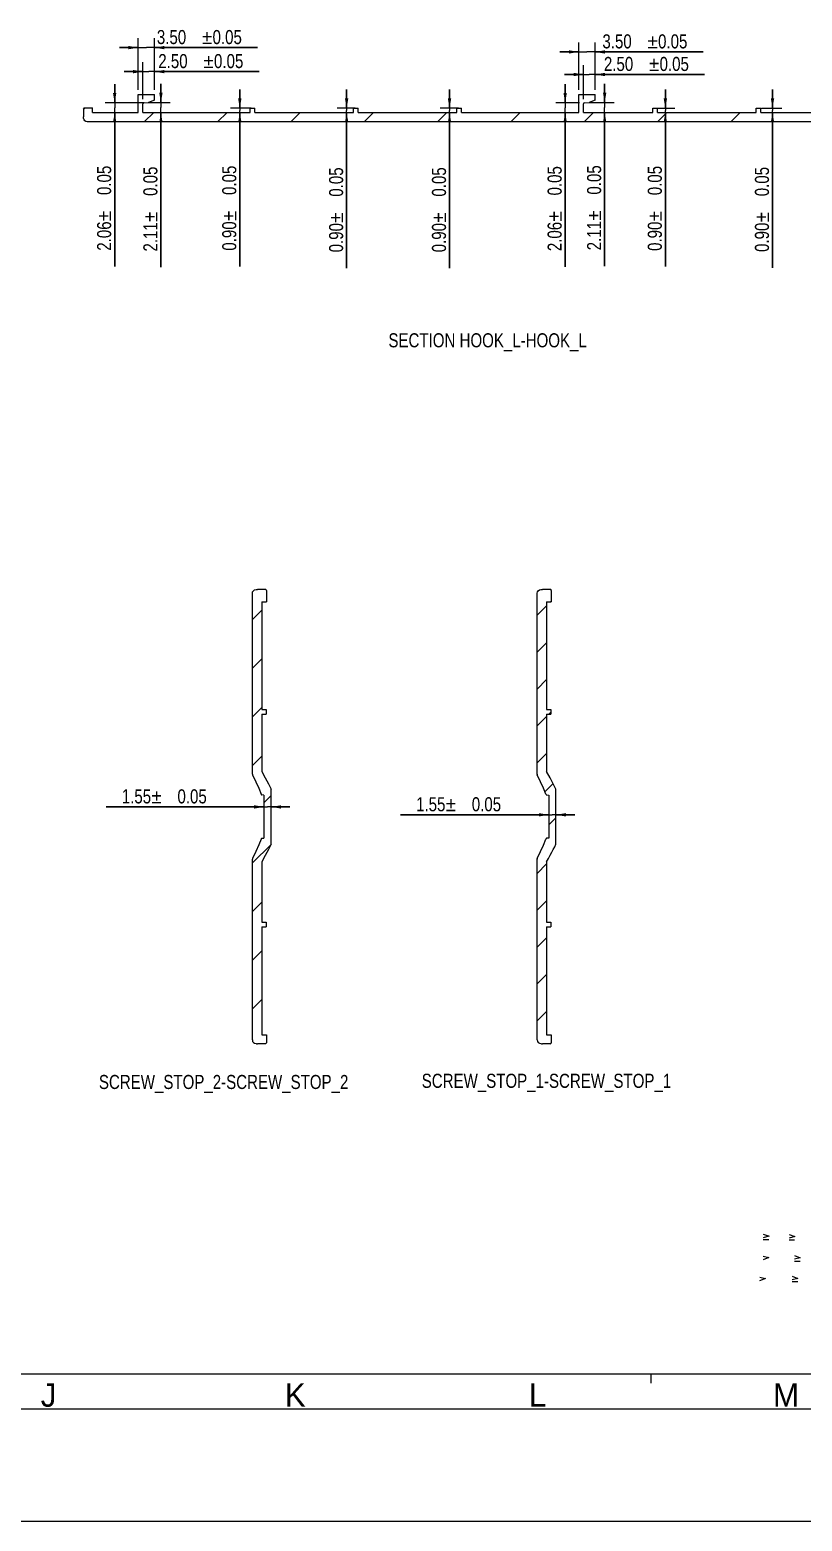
# Model space of a CAD drawing. Header units: millimetres. Extents: x 0 to 841, y 0 to 594.
# Drawn here: x 517.5 to 682.1, y 0 to 317.8 of the extents above; entities that cross this region are included whole.
import ezdxf
from ezdxf.enums import TextEntityAlignment as Align

# ---------------------------------------------------------------- set-up
doc = ezdxf.new("R2010")
doc.units = ezdxf.units.MM
doc.header["$LTSCALE"] = 46.255
doc.layers.get('0').update_dxf_attribs({"linetype": 'CONTINUOUS'})
doc.layers.add('DETAIL', color=7, linetype='CONTINUOUS')
doc.styles.get("Standard").update_dxf_attribs({"font": 'txt', "width": 0.8})
doc.styles.add('TEXTSTYLE_2', font='txt')
doc.styles.add('TEXTSTYLE_3', font='symbol_asme.ttf')
doc.dimstyles.new('DIMSTYLE_1', dxfattribs={"dimtxt": 3, "dimasz": 2.1, "dimexe": 2, "dimexo": 1, "dimgap": 0.75, "dimtad": 1, "dimzin": 0, "dimdsep": 46, "dimtxsty": 'STANDARD', "dimblk": '_FILLED', "dimblk1": '_FILLED', "dimblk2": '_FILLED', "dimcen": 0.09, "dimazin": 0, "dimtol": 1, "dimtp": 0.05, "dimtm": 0.05, "dimtfac": 1, "dimtofl": 0, "dimtmove": 0, "dimatfit": 3, "dimldrblk": '_FILLED', "dimfxl": 1, "dimtolj": 1, "dimtzin": 0, "dimarcsym": 0})

# ---------------------------------------------------------------- blocks, each defined once
blk = doc.blocks.new('SYM301_BL0', base_point=(680.55, 51.63))
at = {"color": 7, "linetype": 'CONTINUOUS'}
for p, q in [((679.93, 52.2), (681.17, 51.73)), ((681.15, 51.73), (679.93, 51.42)), ((679.93, 51.05), (681.12, 51.05))]:
    blk.add_line(p, q, dxfattribs=at)
blk = doc.blocks.new('SYM301_BL1', base_point=(681.04, 56.01))
at = {"color": 7, "linetype": 'CONTINUOUS'}
for p, q in [((680.42, 56.59), (681.66, 56.12)), ((681.63, 56.12), (680.42, 55.81)), ((680.42, 55.44), (681.61, 55.44))]:
    blk.add_line(p, q, dxfattribs=at)
blk = doc.blocks.new('SYM301_BL2', base_point=(679.89, 60.52))
at = {"color": 7, "linetype": 'CONTINUOUS'}
for p, q in [((679.27, 61.1), (680.51, 60.63)), ((680.49, 60.63), (679.27, 60.32)), ((679.27, 59.95), (680.46, 59.95))]:
    blk.add_line(p, q, dxfattribs=at)
blk = doc.blocks.new('SYM301_BL3', base_point=(674.39, 60.6))
at = {"color": 7, "linetype": 'CONTINUOUS'}
for p, q in [((673.77, 61.17), (675.01, 60.71)), ((674.99, 60.71), (673.77, 60.4)), ((673.77, 60.03), (674.96, 60.03))]:
    blk.add_line(p, q, dxfattribs=at)
blk = doc.blocks.new('SYM001_BL4', base_point=(674.36, 56.08))
at = {"color": 7, "linetype": 'CONTINUOUS'}
for p, q in [((674.98, 56.16), (673.74, 55.69)), ((673.76, 56.47), (674.98, 56.16))]:
    blk.add_line(p, q, dxfattribs=at)
blk = doc.blocks.new('SYM001_BL5', base_point=(673.63, 51.64))
at = {"color": 7, "linetype": 'CONTINUOUS'}
for p, q in [((674.25, 51.71), (673.01, 51.25)), ((673.03, 52.03), (674.25, 51.71))]:
    blk.add_line(p, q, dxfattribs=at)
blk = doc.blocks.new('_FILLED')
at = {"color": 0, "linetype": 'BYBLOCK'}
blk.add_solid([(0, 0), (-1, 0.17), (-1, -0.17)], dxfattribs=at)
blk = doc.blocks.new('*D9')
at = {"color": 7, "linetype": 'CONTINUOUS'}
for p, q in [((545.45, 302.33), (545.45, 306.33)), ((545.45, 306.33), (545.45, 301.27)), ((542.74, 302.33), (547.45, 302.33)), ((545.45, 267.22), (545.45, 301.27)), ((545.45, 300.21), (545.45, 267.22))]:
    blk.add_line(p, q, dxfattribs=at)
at = {"color": 7, "linetype": 'CONTINUOUS', "xscale": 2.1, "yscale": 2.1, "zscale": 2.1}
for p, rotation in [((545.45, 302.33), 270), ((545.45, 300.21), 90)]:
    blk.add_blockref('_FILLED', p, dxfattribs=dict(at, rotation=rotation))
at = {"color": 7, "linetype": 'CONTINUOUS', "width": 0.8}
for s, p in [('0.05', (544.7, 288.68)), ('2.11', (544.7, 276.82))]:
    blk.add_text(s, height=3, rotation=90, dxfattribs=at).set_placement(p, align=Align.RIGHT)
at = {"color": 7, "linetype": 'CONTINUOUS', "style": 'TEXTSTYLE_3'}
blk.add_text('±', height=3, rotation=90, dxfattribs=at).set_placement((544.7, 279.08), align=Align.RIGHT)
blk = doc.blocks.new('*D10')
at = {"color": 7, "linetype": 'CONTINUOUS'}
for p, q in [((535.6, 302.27), (535.6, 306.27)), ((535.6, 306.27), (535.6, 301.24)), ((541.85, 302.27), (533.6, 302.27)), ((535.6, 267.4), (535.6, 301.24)), ((535.6, 300.21), (535.6, 267.4))]:
    blk.add_line(p, q, dxfattribs=at)
at = {"color": 7, "linetype": 'CONTINUOUS', "xscale": 2.1, "yscale": 2.1, "zscale": 2.1}
for p, rotation in [((535.6, 302.27), 270), ((535.6, 300.21), 90)]:
    blk.add_blockref('_FILLED', p, dxfattribs=dict(at, rotation=rotation))
at = {"color": 7, "linetype": 'CONTINUOUS', "width": 0.8}
for s, p in [('0.05', (534.85, 288.87)), ('2.06', (534.85, 277))]:
    blk.add_text(s, height=3, rotation=90, dxfattribs=at).set_placement(p, align=Align.RIGHT)
at = {"color": 7, "linetype": 'CONTINUOUS', "style": 'TEXTSTYLE_3'}
blk.add_text('±', height=3, rotation=90, dxfattribs=at).set_placement((534.85, 279.27), align=Align.RIGHT)
blk = doc.blocks.new('*D11')
at = {"color": 7, "linetype": 'CONTINUOUS'}
for p, q in [((639.99, 302.33), (639.99, 306.33)), ((639.99, 306.33), (639.99, 301.27)), ((636.68, 302.33), (641.99, 302.33)), ((639.99, 267.49), (639.99, 301.27)), ((639.99, 300.21), (639.99, 267.49))]:
    blk.add_line(p, q, dxfattribs=at)
at = {"color": 7, "linetype": 'CONTINUOUS', "xscale": 2.1, "yscale": 2.1, "zscale": 2.1}
for p, rotation in [((639.99, 302.33), 270), ((639.99, 300.21), 90)]:
    blk.add_blockref('_FILLED', p, dxfattribs=dict(at, rotation=rotation))
at = {"color": 7, "linetype": 'CONTINUOUS', "width": 0.8}
for s, p in [('0.05', (639.24, 288.96)), ('2.11', (639.24, 277.09))]:
    blk.add_text(s, height=3, rotation=90, dxfattribs=at).set_placement(p, align=Align.RIGHT)
at = {"color": 7, "linetype": 'CONTINUOUS', "style": 'TEXTSTYLE_3'}
blk.add_text('±', height=3, rotation=90, dxfattribs=at).set_placement((639.24, 279.36), align=Align.RIGHT)
blk = doc.blocks.new('*D12')
at = {"color": 7, "linetype": 'CONTINUOUS'}
for p, q in [((631.58, 302.27), (631.58, 306.27)), ((631.58, 306.27), (631.58, 301.24)), ((634.65, 302.27), (629.58, 302.27)), ((631.58, 267.31), (631.58, 301.24)), ((631.58, 300.21), (631.58, 267.31))]:
    blk.add_line(p, q, dxfattribs=at)
at = {"color": 7, "linetype": 'CONTINUOUS', "xscale": 2.1, "yscale": 2.1, "zscale": 2.1}
for p, rotation in [((631.58, 302.27), 270), ((631.58, 300.21), 90)]:
    blk.add_blockref('_FILLED', p, dxfattribs=dict(at, rotation=rotation))
at = {"color": 7, "linetype": 'CONTINUOUS', "width": 0.8}
for s, p in [('0.05', (630.83, 288.78)), ('2.06', (630.83, 276.91))]:
    blk.add_text(s, height=3, rotation=90, dxfattribs=at).set_placement(p, align=Align.RIGHT)
at = {"color": 7, "linetype": 'CONTINUOUS', "style": 'TEXTSTYLE_3'}
blk.add_text('±', height=3, rotation=90, dxfattribs=at).set_placement((630.83, 279.18), align=Align.RIGHT)
blk = doc.blocks.new('*D13')
at = {"color": 7, "linetype": 'CONTINUOUS'}
for p, q in [((652.92, 301.11), (652.92, 305.11)), ((652.92, 305.11), (652.92, 300.66)), ((651.05, 301.11), (654.92, 301.11)), ((652.92, 267.36), (652.92, 300.66)), ((652.92, 300.21), (652.92, 267.36))]:
    blk.add_line(p, q, dxfattribs=at)
at = {"color": 7, "linetype": 'CONTINUOUS', "xscale": 2.1, "yscale": 2.1, "zscale": 2.1}
for p, rotation in [((652.92, 301.11), 270), ((652.92, 300.21), 90)]:
    blk.add_blockref('_FILLED', p, dxfattribs=dict(at, rotation=rotation))
at = {"color": 7, "linetype": 'CONTINUOUS', "width": 0.8}
for s, p in [('0.05', (652.17, 288.83)), ('0.90', (652.17, 276.96))]:
    blk.add_text(s, height=3, rotation=90, dxfattribs=at).set_placement(p, align=Align.RIGHT)
at = {"color": 7, "linetype": 'CONTINUOUS', "style": 'TEXTSTYLE_3'}
blk.add_text('±', height=3, rotation=90, dxfattribs=at).set_placement((652.17, 279.23), align=Align.RIGHT)
blk = doc.blocks.new('*D14')
at = {"color": 7, "linetype": 'CONTINUOUS'}
for p, q in [((562.26, 301.11), (562.26, 305.11)), ((562.26, 305.11), (562.26, 300.66)), ((564.69, 301.11), (560.26, 301.11)), ((562.26, 267.41), (562.26, 300.66)), ((562.26, 300.21), (562.26, 267.41))]:
    blk.add_line(p, q, dxfattribs=at)
at = {"color": 7, "linetype": 'CONTINUOUS', "xscale": 2.1, "yscale": 2.1, "zscale": 2.1}
for p, rotation in [((562.26, 301.11), 270), ((562.26, 300.21), 90)]:
    blk.add_blockref('_FILLED', p, dxfattribs=dict(at, rotation=rotation))
at = {"color": 7, "linetype": 'CONTINUOUS', "width": 0.8}
for s, p in [('0.05', (561.51, 288.88)), ('0.90', (561.51, 277.01))]:
    blk.add_text(s, height=3, rotation=90, dxfattribs=at).set_placement(p, align=Align.RIGHT)
at = {"color": 7, "linetype": 'CONTINUOUS', "style": 'TEXTSTYLE_3'}
blk.add_text('±', height=3, rotation=90, dxfattribs=at).set_placement((561.51, 279.28), align=Align.RIGHT)
blk = doc.blocks.new('*D15')
at = {"color": 7, "linetype": 'CONTINUOUS'}
for p, q in [((585.02, 301.11), (585.02, 305.11)), ((585.02, 305.11), (585.02, 300.66)), ((586.83, 301.11), (583.02, 301.11)), ((585.02, 267.05), (585.02, 300.66)), ((585.02, 300.21), (585.02, 267.05))]:
    blk.add_line(p, q, dxfattribs=at)
at = {"color": 7, "linetype": 'CONTINUOUS', "xscale": 2.1, "yscale": 2.1, "zscale": 2.1}
for p, rotation in [((585.02, 301.11), 270), ((585.02, 300.21), 90)]:
    blk.add_blockref('_FILLED', p, dxfattribs=dict(at, rotation=rotation))
at = {"color": 7, "linetype": 'CONTINUOUS', "width": 0.8}
for s, p in [('0.05', (584.27, 288.51)), ('0.90', (584.27, 276.65))]:
    blk.add_text(s, height=3, rotation=90, dxfattribs=at).set_placement(p, align=Align.RIGHT)
at = {"color": 7, "linetype": 'CONTINUOUS', "style": 'TEXTSTYLE_3'}
blk.add_text('±', height=3, rotation=90, dxfattribs=at).set_placement((584.27, 278.91), align=Align.RIGHT)
blk = doc.blocks.new('*D16')
at = {"color": 7, "linetype": 'CONTINUOUS'}
for p, q in [((606.94, 301.11), (606.94, 305.11)), ((606.94, 305.11), (606.94, 300.66)), ((608.86, 301.11), (604.94, 301.11)), ((606.94, 267.06), (606.94, 300.66)), ((606.94, 300.21), (606.94, 267.06))]:
    blk.add_line(p, q, dxfattribs=at)
at = {"color": 7, "linetype": 'CONTINUOUS', "xscale": 2.1, "yscale": 2.1, "zscale": 2.1}
for p, rotation in [((606.94, 301.11), 270), ((606.94, 300.21), 90)]:
    blk.add_blockref('_FILLED', p, dxfattribs=dict(at, rotation=rotation))
at = {"color": 7, "linetype": 'CONTINUOUS', "width": 0.8}
for s, p in [('0.05', (606.19, 288.53)), ('0.90', (606.19, 276.66))]:
    blk.add_text(s, height=3, rotation=90, dxfattribs=at).set_placement(p, align=Align.RIGHT)
at = {"color": 7, "linetype": 'CONTINUOUS', "style": 'TEXTSTYLE_3'}
blk.add_text('±', height=3, rotation=90, dxfattribs=at).set_placement((606.19, 278.93), align=Align.RIGHT)
blk = doc.blocks.new('*D17')
at = {"color": 7, "linetype": 'CONTINUOUS'}
for p, q in [((675.75, 301.11), (675.75, 305.11)), ((675.75, 305.11), (675.75, 300.66)), ((673.42, 301.11), (677.75, 301.11)), ((675.75, 267.14), (675.75, 300.66)), ((675.75, 300.21), (675.75, 267.14))]:
    blk.add_line(p, q, dxfattribs=at)
at = {"color": 7, "linetype": 'CONTINUOUS', "xscale": 2.1, "yscale": 2.1, "zscale": 2.1}
for p, rotation in [((675.75, 301.11), 270), ((675.75, 300.21), 90)]:
    blk.add_blockref('_FILLED', p, dxfattribs=dict(at, rotation=rotation))
at = {"color": 7, "linetype": 'CONTINUOUS', "width": 0.8}
for s, p in [('0.05', (675, 288.61)), ('0.90', (675, 276.74))]:
    blk.add_text(s, height=3, rotation=90, dxfattribs=at).set_placement(p, align=Align.RIGHT)
at = {"color": 7, "linetype": 'CONTINUOUS', "style": 'TEXTSTYLE_3'}
blk.add_text('±', height=3, rotation=90, dxfattribs=at).set_placement((675, 279.01), align=Align.RIGHT)
blk = doc.blocks.new('*D34')
at = {"color": 7, "linetype": 'CONTINUOUS'}
for p, q in [((540.61, 305.06), (540.61, 316.04)), ((544.11, 305.06), (544.11, 316.04)), ((540.61, 314.04), (536.61, 314.04)), ((536.61, 314.04), (542.36, 314.04)), ((566.05, 314.04), (542.36, 314.04)), ((544.11, 314.04), (566.05, 314.04))]:
    blk.add_line(p, q, dxfattribs=at)
at = {"color": 7, "linetype": 'CONTINUOUS', "xscale": 2.1, "yscale": 2.1, "zscale": 2.1}
blk.add_blockref('_FILLED', (540.61, 314.04), dxfattribs=at)
at = {"color": 7, "linetype": 'CONTINUOUS', "xscale": 2.1, "yscale": 2.1, "zscale": 2.1, "rotation": 180}
blk.add_blockref('_FILLED', (544.11, 314.04), dxfattribs=at)
at = {"color": 7, "linetype": 'CONTINUOUS', "width": 0.8}
for s, p in [('3.50', (544.59, 314.79)), ('0.05', (556.45, 314.79))]:
    blk.add_text(s, height=3, dxfattribs=at).set_placement(p)
at = {"color": 7, "linetype": 'CONTINUOUS', "style": 'TEXTSTYLE_3'}
blk.add_text('±', height=3, dxfattribs=at).set_placement((554.19, 314.79))
blk = doc.blocks.new('*D35')
at = {"color": 7, "linetype": 'CONTINUOUS'}
for p, q in [((634.46, 305.06), (634.46, 315.12)), ((637.96, 305.06), (637.96, 315.12)), ((634.46, 313.12), (630.46, 313.12)), ((630.46, 313.12), (636.21, 313.12)), ((660.97, 313.12), (636.21, 313.12)), ((637.96, 313.12), (660.97, 313.12))]:
    blk.add_line(p, q, dxfattribs=at)
at = {"color": 7, "linetype": 'CONTINUOUS', "xscale": 2.1, "yscale": 2.1, "zscale": 2.1}
blk.add_blockref('_FILLED', (634.46, 313.12), dxfattribs=at)
at = {"color": 7, "linetype": 'CONTINUOUS', "xscale": 2.1, "yscale": 2.1, "zscale": 2.1, "rotation": 180}
blk.add_blockref('_FILLED', (637.96, 313.12), dxfattribs=at)
at = {"color": 7, "linetype": 'CONTINUOUS', "width": 0.8}
for s, p in [('3.50', (639.51, 313.87)), ('0.05', (651.37, 313.87))]:
    blk.add_text(s, height=3, dxfattribs=at).set_placement(p)
at = {"color": 7, "linetype": 'CONTINUOUS', "style": 'TEXTSTYLE_3'}
blk.add_text('±', height=3, dxfattribs=at).set_placement((649.11, 313.87))
blk = doc.blocks.new('*D43')
at = {"color": 7, "linetype": 'CONTINUOUS'}
for p, q in [((541.61, 308.92), (537.61, 308.92)), ((537.61, 308.92), (542.86, 308.92)), ((541.61, 303.07), (541.61, 310.92)), ((566.36, 308.92), (542.86, 308.92)), ((544.11, 305.06), (544.11, 310.92)), ((544.11, 308.92), (566.36, 308.92))]:
    blk.add_line(p, q, dxfattribs=at)
at = {"color": 7, "linetype": 'CONTINUOUS', "xscale": 2.1, "yscale": 2.1, "zscale": 2.1}
blk.add_blockref('_FILLED', (541.61, 308.92), dxfattribs=at)
at = {"color": 7, "linetype": 'CONTINUOUS', "xscale": 2.1, "yscale": 2.1, "zscale": 2.1, "rotation": 180}
blk.add_blockref('_FILLED', (544.11, 308.92), dxfattribs=at)
at = {"color": 7, "linetype": 'CONTINUOUS', "width": 0.8}
for s, p in [('2.50', (544.89, 309.67)), ('0.05', (556.76, 309.67))]:
    blk.add_text(s, height=3, dxfattribs=at).set_placement(p)
at = {"color": 7, "linetype": 'CONTINUOUS', "style": 'TEXTSTYLE_3'}
blk.add_text('±', height=3, dxfattribs=at).set_placement((554.49, 309.67))
blk = doc.blocks.new('*D44')
at = {"color": 7, "linetype": 'CONTINUOUS'}
for p, q in [((635.46, 308.31), (631.46, 308.31)), ((631.46, 308.31), (636.71, 308.31)), ((635.46, 303.07), (635.46, 310.31)), ((661.29, 308.31), (636.71, 308.31)), ((637.96, 305.06), (637.96, 310.31)), ((637.96, 308.31), (661.29, 308.31))]:
    blk.add_line(p, q, dxfattribs=at)
at = {"color": 7, "linetype": 'CONTINUOUS', "xscale": 2.1, "yscale": 2.1, "zscale": 2.1}
blk.add_blockref('_FILLED', (635.46, 308.31), dxfattribs=at)
at = {"color": 7, "linetype": 'CONTINUOUS', "xscale": 2.1, "yscale": 2.1, "zscale": 2.1, "rotation": 180}
blk.add_blockref('_FILLED', (637.96, 308.31), dxfattribs=at)
at = {"color": 7, "linetype": 'CONTINUOUS', "width": 0.8}
for s, p in [('2.50', (639.83, 309.06)), ('0.05', (651.69, 309.06))]:
    blk.add_text(s, height=3, dxfattribs=at).set_placement(p)
at = {"color": 7, "linetype": 'CONTINUOUS', "style": 'TEXTSTYLE_3'}
blk.add_text('±', height=3, dxfattribs=at).set_placement((649.43, 309.06))
blk = doc.blocks.new('*D46')
at = {"color": 7, "linetype": 'CONTINUOUS'}
for p, q in [((567.39, 152.22), (533.76, 152.22)), ((533.76, 152.22), (568.17, 152.22)), ((572.94, 152.22), (568.17, 152.22)), ((568.94, 152.22), (572.94, 152.22))]:
    blk.add_line(p, q, dxfattribs=at)
at = {"color": 7, "linetype": 'CONTINUOUS', "xscale": 2.1, "yscale": 2.1, "zscale": 2.1}
blk.add_blockref('_FILLED', (567.39, 152.22), dxfattribs=at)
at = {"color": 7, "linetype": 'CONTINUOUS', "xscale": 2.1, "yscale": 2.1, "zscale": 2.1, "rotation": 180}
blk.add_blockref('_FILLED', (568.94, 152.22), dxfattribs=at)
at = {"color": 7, "linetype": 'CONTINUOUS', "width": 0.8}
for s, p in [('1.55', (543.36, 152.97)), ('0.05', (555.22, 152.97))]:
    blk.add_text(s, height=3, dxfattribs=at).set_placement(p, align=Align.RIGHT)
at = {"color": 7, "linetype": 'CONTINUOUS', "style": 'TEXTSTYLE_3'}
blk.add_text('±', height=3, dxfattribs=at).set_placement((545.62, 152.97), align=Align.RIGHT)
blk = doc.blocks.new('*D47')
at = {"color": 7, "linetype": 'CONTINUOUS'}
for p, q in [((628.07, 150.54), (596.46, 150.54)), ((596.46, 150.54), (628.84, 150.54)), ((633.62, 150.54), (628.84, 150.54)), ((629.62, 150.54), (633.62, 150.54))]:
    blk.add_line(p, q, dxfattribs=at)
at = {"color": 7, "linetype": 'CONTINUOUS', "xscale": 2.1, "yscale": 2.1, "zscale": 2.1}
blk.add_blockref('_FILLED', (628.07, 150.54), dxfattribs=at)
at = {"color": 7, "linetype": 'CONTINUOUS', "xscale": 2.1, "yscale": 2.1, "zscale": 2.1, "rotation": 180}
blk.add_blockref('_FILLED', (629.62, 150.54), dxfattribs=at)
at = {"color": 7, "linetype": 'CONTINUOUS', "width": 0.8}
for s, p in [('1.55', (606.06, 151.29)), ('0.05', (617.93, 151.29))]:
    blk.add_text(s, height=3, dxfattribs=at).set_placement(p, align=Align.RIGHT)
at = {"color": 7, "linetype": 'CONTINUOUS', "style": 'TEXTSTYLE_3'}
blk.add_text('±', height=3, dxfattribs=at).set_placement((608.33, 151.29), align=Align.RIGHT)

msp = doc.modelspace()

# ---------------------------------------------------------------- linework, layer by layer
at = {"color": 7, "linetype": 'CONTINUOUS'}
for p, q in [((540.613, 300.215), (540.613, 304.065)), ((540.613, 304.065), (544.113, 304.065)), ((541.613, 300.215), (541.613, 302.075)), ((541.803, 302.275), (542.839, 302.329)), ((544.113, 302.828), (542.839, 302.329)), ((544.113, 302.828), (544.113, 304.065)), ((634.461, 300.215), (634.461, 304.065)), ((634.461, 304.065), (637.961, 304.065)), ((635.461, 300.215), (635.461, 302.075)), ((635.65, 302.275), (636.687, 302.329)), ((637.961, 302.828), (636.687, 302.329)), ((637.961, 302.828), (637.961, 304.065)), ((529.298, 301.215), (528.963, 300.88)), ((528.963, 301.015), (528.963, 299.315)), ((529.163, 301.215), (530.863, 301.215)), ((530.863, 300.215), (530.863, 301.215)), ((530.863, 300.215), (540.613, 300.215)), ((541.613, 300.215), (564.461, 300.215)), ((543.916, 300.215), (541.916, 298.215)), ((559.534, 300.215), (557.534, 298.215)), ((564.461, 300.215), (564.461, 301.115)), ((564.461, 301.115), (565.461, 301.115)), ((565.461, 300.215), (565.461, 301.115)), ((565.461, 300.215), (586.461, 300.215)), ((575.152, 300.215), (573.152, 298.215)), ((586.461, 300.215), (586.461, 301.115)), ((586.461, 301.115), (587.461, 301.115)), ((587.461, 300.215), (587.461, 301.115)), ((587.461, 300.215), (608.461, 300.215)), ((590.771, 300.215), (588.771, 298.215)), ((606.389, 300.215), (604.389, 298.215)), ((608.461, 300.215), (608.461, 301.115)), ((608.461, 301.115), (609.461, 301.115)), ((609.461, 300.215), (609.461, 301.115)), ((609.461, 300.215), (634.461, 300.215)), ((622.007, 300.215), (620.007, 298.215)), ((635.461, 300.215), (650.261, 300.215)), ((637.625, 300.215), (635.625, 298.215)), ((650.261, 301.115), (651.261, 301.115)), ((650.261, 300.215), (650.261, 301.115)), ((653.243, 300.215), (651.243, 298.215)), ((651.261, 300.215), (651.261, 301.115)), ((651.261, 300.215), (672.261, 300.215)), ((668.862, 300.215), (666.862, 298.215)), ((672.261, 301.115), (673.261, 301.115)), ((672.261, 300.215), (672.261, 301.115)), ((673.261, 300.215), (673.261, 301.115)), ((673.261, 300.215), (694.261, 300.215)), ((729.063, 298.215), (529.763, 298.215)), ((564.943, 159.193), (564.943, 197.754)), ((567.743, 198.554), (566.043, 198.554)), ((567.943, 198.354), (567.943, 195.954)), ((625.615, 159.193), (625.615, 197.754)), ((628.415, 198.554), (626.715, 198.554)), ((628.615, 198.354), (628.615, 195.954)), ((564.943, 192.138), (566.943, 194.138)), ((566.943, 195.954), (566.943, 172.954)), ((566.943, 195.954), (567.943, 195.954)), ((625.615, 193.056), (627.615, 195.056)), ((627.615, 195.954), (627.615, 172.954)), ((627.615, 195.954), (628.615, 195.954)), ((628.512, 195.954), (628.615, 196.056)), ((625.615, 185.2), (627.615, 187.2)), ((564.943, 181.765), (566.943, 183.765)), ((625.615, 177.344), (627.615, 179.344)), ((564.943, 171.393), (566.943, 173.393)), ((566.943, 172.954), (567.843, 172.954)), ((566.943, 171.954), (566.943, 159.765)), ((566.943, 171.954), (567.843, 171.954)), ((567.843, 172.954), (567.843, 171.954)), ((627.615, 172.954), (628.515, 172.954)), ((627.615, 171.954), (627.615, 159.765)), ((627.615, 171.954), (628.515, 171.954)), ((628.08, 171.954), (628.515, 172.389)), ((628.515, 172.954), (628.515, 171.954)), ((625.615, 169.489), (627.615, 171.489)), ((564.943, 161.02), (566.943, 163.02)), ((625.615, 161.633), (627.615, 163.633)), ((568.943, 144.307), (568.943, 156)), ((627.261, 155.423), (629.025, 157.187)), ((629.615, 144.307), (629.615, 156)), ((567.393, 154.713), (566.943, 154.776)), ((567.393, 154.713), (567.393, 145.594)), ((567.393, 153.098), (568.943, 154.648)), ((627.615, 154.776), (628.065, 154.713)), ((628.065, 154.713), (628.065, 145.594)), ((628.065, 148.371), (629.615, 149.921)), ((564.943, 140.276), (568.912, 144.244)), ((566.943, 145.531), (567.393, 145.594)), ((628.065, 145.594), (627.615, 145.531)), ((564.943, 102.554), (564.943, 141.114)), ((566.943, 140.542), (566.943, 127.654)), ((625.615, 102.554), (625.615, 141.114)), ((625.615, 138.065), (627.615, 140.065)), ((627.615, 140.542), (627.615, 127.654)), ((564.943, 129.903), (566.943, 131.903)), ((625.615, 130.209), (627.615, 132.209)), ((566.943, 127.654), (567.843, 127.654)), ((567.843, 127.654), (567.843, 126.654)), ((627.615, 127.654), (628.515, 127.654)), ((628.515, 127.654), (628.515, 126.654)), ((566.943, 126.654), (567.843, 126.654)), ((566.943, 126.654), (566.943, 103.654)), ((625.615, 122.354), (627.615, 124.354)), ((627.615, 126.654), (628.515, 126.654)), ((627.615, 126.654), (627.615, 103.654)), ((564.943, 119.531), (566.943, 121.531)), ((625.615, 114.498), (627.615, 116.498)), ((564.943, 109.158), (566.943, 111.158)), ((625.615, 106.642), (627.615, 108.642)), ((567.743, 101.754), (566.043, 101.754)), ((566.943, 103.654), (567.943, 103.654)), ((567.943, 103.654), (567.943, 101.954)), ((628.415, 101.754), (626.715, 101.754)), ((627.615, 103.654), (628.615, 103.654)), ((628.615, 103.654), (628.615, 101.954)), ((25.842, 31.385), (809.342, 31.385)), ((649.842, 31.385), (649.842, 29.385)), ((819.342, 23.885), (16.342, 23.885)), ((0, 0), (841, 0))]:
    msp.add_line(p, q, dxfattribs=at)
for points in [[(528.963, 301.015), (528.992, 301.103), (529.065, 301.174), (529.163, 301.215)], [(528.983, 299.015), (528.973, 299.112), (528.966, 299.211), (528.963, 299.315)], [(529.763, 298.215), (529.454, 298.269), (529.223, 298.426), (529.067, 298.682), (528.983, 299.015)], [(564.943, 197.754), (564.997, 198.063), (565.155, 198.293), (565.41, 198.45), (565.743, 198.534)], [(565.743, 198.534), (565.84, 198.544), (565.94, 198.55), (566.043, 198.554)], [(567.943, 198.354), (567.903, 198.452), (567.832, 198.524), (567.743, 198.554)], [(625.615, 197.754), (625.669, 198.063), (625.827, 198.293), (626.082, 198.45), (626.415, 198.534)], [(626.415, 198.534), (626.512, 198.544), (626.612, 198.55), (626.715, 198.554)], [(628.615, 198.354), (628.575, 198.452), (628.503, 198.524), (628.415, 198.554)], [(564.943, 159.193), (564.95, 159.132), (564.97, 159.075)], [(564.97, 159.075), (565.676, 157.581), (566.281, 156.203), (566.783, 154.933)], [(566.943, 159.765), (567.694, 158.425), (568.362, 157.171), (568.943, 156)], [(625.615, 159.193), (625.622, 159.132), (625.642, 159.075)], [(627.455, 154.933), (626.954, 156.201), (626.348, 157.579), (625.642, 159.075)], [(629.615, 156), (629.035, 157.169), (628.367, 158.422), (627.615, 159.765)], [(566.783, 154.933), (566.822, 154.858), (566.876, 154.802), (566.943, 154.776)], [(627.455, 154.933), (627.494, 154.858), (627.547, 154.802), (627.615, 154.776)], [(566.783, 145.374), (566.282, 144.106), (565.677, 142.728), (564.97, 141.232)], [(566.943, 145.531), (566.876, 145.505), (566.822, 145.449), (566.783, 145.374)], [(568.943, 144.307), (568.363, 143.138), (567.696, 141.885), (566.943, 140.542)], [(625.642, 141.232), (626.347, 142.726), (626.953, 144.104), (627.455, 145.374)], [(627.615, 145.531), (627.547, 145.505), (627.494, 145.449), (627.455, 145.374)], [(628.733, 142.563), (629.048, 143.164), (629.342, 143.746), (629.615, 144.307)], [(564.97, 141.232), (564.95, 141.175), (564.943, 141.114)], [(625.642, 141.232), (625.622, 141.175), (625.615, 141.114)], [(627.615, 140.542), (628.009, 141.239), (628.382, 141.912), (628.733, 142.563)], [(564.943, 102.554), (564.997, 102.244), (565.155, 102.014), (565.41, 101.857), (565.743, 101.774)], [(565.743, 101.774), (565.84, 101.763), (565.94, 101.757), (566.043, 101.754)], [(567.743, 101.754), (567.832, 101.783), (567.903, 101.855), (567.943, 101.954)], [(625.615, 102.554), (625.669, 102.244), (625.827, 102.014), (626.082, 101.857), (626.415, 101.774)], [(626.415, 101.774), (626.512, 101.763), (626.612, 101.757), (626.715, 101.754)], [(628.415, 101.754), (628.503, 101.783), (628.575, 101.855), (628.615, 101.954)]]:
    msp.add_lwpolyline(points, dxfattribs=at)
for centre in [(541.813, 302.075), (635.661, 302.075)]:
    msp.add_arc(centre, 0.2, 93, 180, dxfattribs=at)

# ---------------------------------------------------------------- block references
for name, p in [('SYM301_BL3', (674.393, 60.602)), ('SYM301_BL2', (679.891, 60.525)), ('SYM001_BL4', (674.357, 56.083)), ('SYM301_BL1', (681.039, 56.014)), ('SYM001_BL5', (673.628, 51.636)), ('SYM301_BL0', (680.553, 51.625))]:
    msp.add_blockref(name, p, dxfattribs=at)

# ---------------------------------------------------------------- texts
at = {"color": 7, "linetype": 'CONTINUOUS', "char_height": 5, "width": 5, "attachment_point": 1, "line_spacing_factor": 0.9, "style": 'TEXTSTYLE_2'}
for s, insert in [('J', (519.842, 29.385)), ('K', (571.842, 29.385)), ('L', (623.842, 29.385)), ('M', (675.842, 29.385))]:
    msp.add_mtext(s, dxfattribs=dict(at, insert=insert))
at = {"layer": 'DETAIL', "color": 7, "linetype": 'CONTINUOUS', "char_height": 3, "attachment_point": 1, "line_spacing_factor": 0.9}
for s, insert, width in [('SECTION HOOK_L-HOOK_L', (593.92, 253.167), 50.4), ('SCREW_STOP_1-SCREW_STOP_1', (601.019, 95.347), 60), ('SCREW_STOP_2-SCREW_STOP_2', (532.241, 95.101), 60)]:
    msp.add_mtext(s, dxfattribs=dict(at, insert=insert, width=width))

# ---------------------------------------------------------------- dimensions: what is measured, and where the dimension line sits
at = {"color": 7, "linetype": 'CONTINUOUS'}
for base, p1, p2, angle, picture, middle in [((540.613, 314.037), (544.113, 304.065), (540.613, 304.065), 180, '*D34', (555.317, 314.037)), ((634.461, 313.121), (637.961, 304.065), (634.461, 304.065), 180, '*D35', (650.238, 313.121)), ((541.613, 308.921), (544.113, 304.065), (541.613, 302.075), 180, '*D43', (555.626, 308.921)), ((635.461, 308.312), (637.961, 304.065), (635.461, 302.075), 180, '*D44', (650.562, 308.312)), ((535.602, 302.275), (540.613, 300.215), (542.854, 302.275), 90, '*D10', (535.602, 278.135)), ((545.45, 302.329), (541.613, 300.215), (541.739, 302.329), 90, '*D9', (545.45, 277.951)), ((631.583, 302.275), (634.461, 300.215), (635.65, 302.275), 90, '*D12', (631.583, 278.044)), ((639.989, 302.329), (635.461, 300.215), (635.678, 302.329), 90, '*D11', (639.989, 278.225)), ((562.259, 300.215), (565.695, 301.115), (564.461, 300.215), 270, '*D14', (562.259, 278.145)), ((585.024, 300.215), (582.024, 301.115), (586.461, 300.215), 270, '*D15', (585.024, 277.783)), ((606.939, 300.215), (603.939, 301.115), (608.461, 300.215), 270, '*D16', (606.939, 277.794)), ((652.925, 300.215), (655.925, 301.115), (651.261, 300.215), 270, '*D13', (652.925, 278.095)), ((675.748, 300.215), (672.418, 301.115), (673.261, 300.215), 270, '*D17', (675.748, 277.876))]:
    dim = msp.add_linear_dim(base=base, p1=p1, p2=p2, angle=angle, dimstyle='DIMSTYLE_1', dxfattribs=at)
    dim.commit()
    dim.dimension.update_dxf_attribs({"geometry": picture, "text_midpoint": middle, "dimtype": 160})
for base, p1, p2, picture, middle in [((568.943, 152.217), (567.393, 154.713), (568.943, 156), '*D46', (544.493, 152.217)), ((629.615, 150.539), (628.065, 154.713), (629.615, 156), '*D47', (607.195, 150.539))]:
    dim = msp.add_linear_dim(base=base, p1=p1, p2=p2, dimstyle='DIMSTYLE_1', dxfattribs=at)
    dim.commit()
    dim.dimension.update_dxf_attribs({"geometry": picture, "text_midpoint": middle, "dimtype": 160})

doc.saveas('drawing.dxf')
